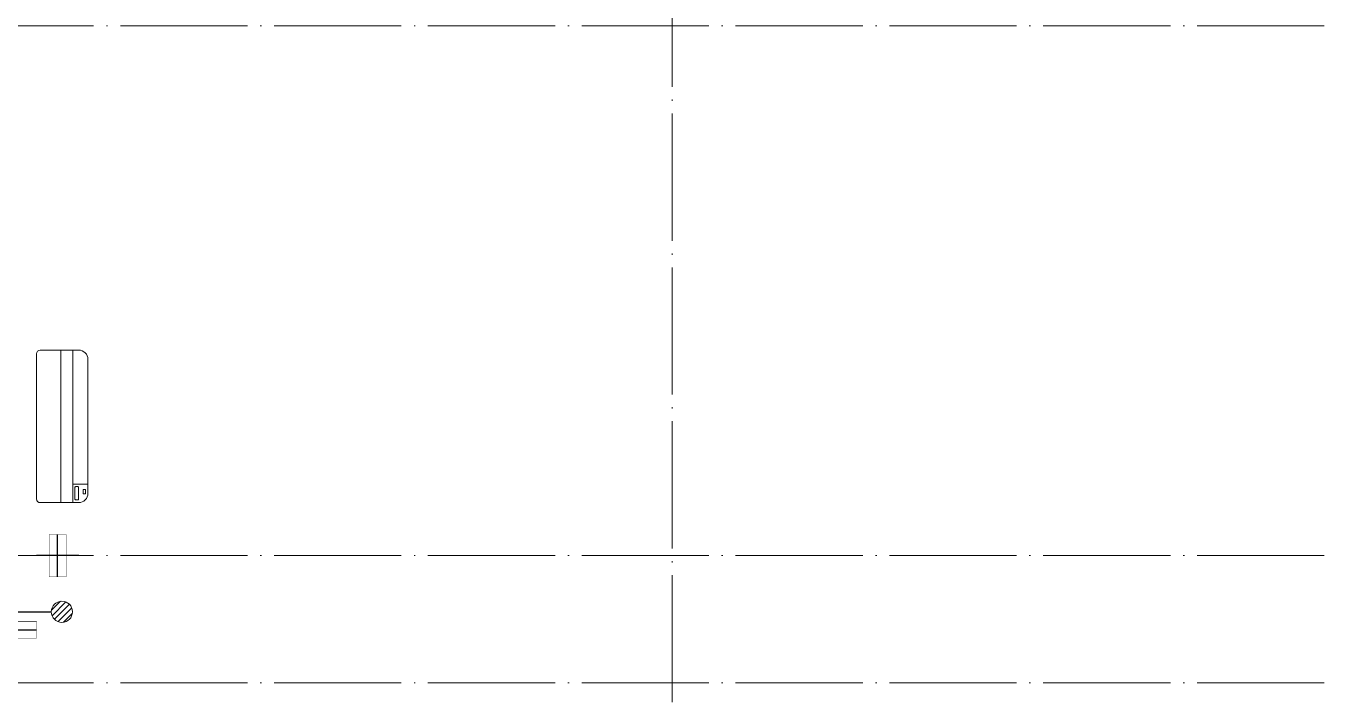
# Model space of a CAD drawing. Extents: x 27938 to 725830, y -209821 to 1628073.
# Drawn here: x 303067 to 309171, y 365461 to 368624 of the extents above; entities that cross this region are included whole.
import ezdxf

# ---------------------------------------------------------------- set-up
doc = ezdxf.new("R2010")
doc.units = 0
doc.header["$LTSCALE"] = 1000
doc.header["$MEASUREMENT"] = 0
doc.linetypes.add('DASH', pattern=[0.35, 0.25, -0.1])
doc.linetypes.add('DOTE', pattern=[2.42, 2, -0.2, 0.02, -0.2])
for name, color, linetype, lineweight in [('DOTE', 19, 'DOTE', 9), ('LVTRY', 1, 'Continuous', 13), ('平面-空调室内机', 176, 'Continuous', 9), ('平面-空调预留孔', 173, 'Continuous', 15), ('空调', 76, 'Continuous', 13)]:
    doc.layers.add(name, color=color, linetype=linetype, lineweight=lineweight)
doc.layers.add('VPIPE-凝结', color=150, linetype='Continuous')
doc.layers.add('机电标识类', color=1, linetype='Continuous')

# ---------------------------------------------------------------- blocks, each defined once
blk = doc.blocks.new('FGDGDRGSDGDG')
at = {"layer": 'DOTE', "linetype": 'DOTE', "ltscale": 0.3}
for p, q in [((524182.5, 529998.5), (524182.5, 513948.5)), ((488182.5, 520248.5), (546982.5, 520248.5)), ((488182.5, 517748.5), (546982.5, 517748.5)), ((488182.5, 517148.5), (546982.5, 517148.5))]:
    blk.add_line(p, q, dxfattribs=at)
blk = doc.blocks.new('dongkong')
blk.add_wipeout([(-603756, 210771), (-603756, 210570.8), (-603836, 210570.8), (-603836, 210771)])
at = {"layer": '机电标识类', "color": 250, "linetype": 'DASH', "ltscale": 400}
for p, q in [((-603796, 210771), (-603796, 210570.8)), ((-603896, 210670.7), (-603696, 210670.7))]:
    blk.add_line(p, q, dxfattribs=at)
at = {"layer": '空调', "color": 6, "linetype": 'DASH', "const_width": 2}
blk.add_lwpolyline([(-603756, 210771), (-603756, 210570.8), (-603836, 210570.8), (-603836, 210771)], close=True, dxfattribs=at)
blk = doc.blocks.new('A$C001338C2')
for p, q in [((0, 248.6), (0, 22)), ((845, 303.6), (55, 303.6)), ((109.1, 214.8), (109.1, 303.6)), ((900, 22), (900, 248.6)), ((22, 0), (878, 0))]:
    blk.add_line(p, q)
at = {"lineweight": 5}
for p, q in [((900, 214.8), (0, 214.8)), ((900, 143.2), (0, 143.2))]:
    blk.add_line(p, q, dxfattribs=at)
for points in [[(89.2, 226.4), (22.2, 226.4, -0.414214), (16.7, 231.9), (16.7, 243.1, -0.414214), (22.2, 248.6), (89.2, 248.6, -0.414214), (94.7, 243.1), (94.7, 231.9, -0.414214)], [(73.1, 275), (56.8, 275, -0.414214), (51.3, 280.5), (51.3, 283.4, -0.414214), (56.8, 288.9), (73.1, 288.9, -0.414214), (78.6, 283.4), (78.6, 280.5, -0.414214)]]:
    blk.add_lwpolyline(points, format="xyb", close=True)
for centre, radius, start, end in [((55, 248.6), 55, 90, 180), ((845, 248.6), 55, 360, 90), ((22, 22), 22, 180, 270), ((878, 22), 22, 270, 360)]:
    blk.add_arc(centre, radius, start, end)
blk = doc.blocks.new('$lvtry$00000171')
for p, q in [((-74.2, 10.6), (-10.6, 74.2)), ((-69.8, -27.4), (27.4, 69.8)), ((-53, -53), (53, 53)), ((-27.4, -69.8), (69.8, 27.4)), ((10.6, -74.2), (74.2, -10.6))]:
    blk.add_line(p, q)
blk.add_circle((0, 0), 75)
blk.add_point((0, 0))

msp = doc.modelspace()

# ---------------------------------------------------------------- block references
msp.add_blockref('FGDGDRGSDGDG', (-218065.9, -151624.7))
at = {"layer": 'LVTRY', "xscale": -0.6666666667107825, "yscale": 0.6666666667107825, "rotation": 90.00000000602213}
msp.add_blockref('$lvtry$00000171', (303236.6, 365858.7), dxfattribs=at)
at = {"layer": '平面-空调预留孔', "xscale": -0.800000000046565, "yscale": 0.800000000046565, "zscale": 0.800000000046565, "rotation": 269.9999997665698}
msp.add_blockref('A$C001338C2', (303116.7, 366373.7), dxfattribs=at)

# ---------------------------------------------------------------- next in the draw order: block references
at = {"layer": '平面-空调室内机', "ltscale": 0.3}
for p, rotation in [((-300579.5, 576794.5), 180), ((513687.3, 969569.8), 89.99999999999999)]:
    msp.add_blockref('dongkong', p, dxfattribs=dict(at, rotation=rotation))

# ---------------------------------------------------------------- next in the draw order: linework, layer by layer
at = {"layer": 'VPIPE-凝结', "ltscale": 0.1}
msp.add_line((302846.6, 365858.7), (303186.6, 365858.7), dxfattribs=at)

# ---------------------------------------------------------------- next in the draw order: block references
at = {"layer": '平面-空调室内机', "ltscale": 0.3, "rotation": 180}
msp.add_blockref('dongkong', (-300579.5, 576794.5), dxfattribs=at)

doc.saveas('drawing.dxf')
